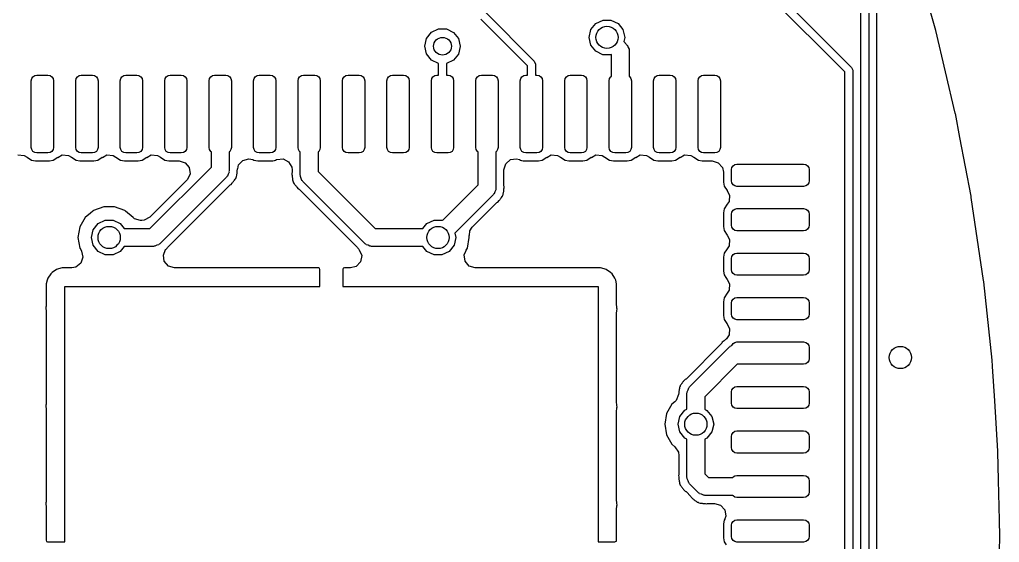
# Model space of a CAD drawing. Extents: x 115.8 to 161.6, y -138.1 to -92.4.
# Drawn here: x 150.54 to 161.56, y -115.33 to -109.45 of the extents above; entities that cross this region are included whole.
import ezdxf

# ---------------------------------------------------------------- set-up
doc = ezdxf.new("R2010")
doc.units = 0
doc.layers.add('BLACK', color=7, linetype='CONTINUOUS')

msp = doc.modelspace()

# ---------------------------------------------------------------- linework, layer by layer
at = {"layer": 'BLACK', "linetype": 'CONTINUOUS'}
for p, q in [((160.588, -108.649), (160.844, -109.568)), ((158.732, -108.818), (159.902, -109.988)), ((160.185, -115.786), (160.185, -108.864)), ((159.825, -110.039), (158.681, -108.895)), ((160.005, -115.731), (160.005, -108.919)), ((160.095, -108.9), (160.095, -115.75)), ((155.782, -109.368), (156.332, -109.918)), ((156.255, -109.969), (155.731, -109.445)), ((156.97, -109.563), (157.025, -109.493)), ((157.025, -109.493), (157.106, -109.455)), ((157.106, -109.455), (157.195, -109.455)), ((157.195, -109.455), (157.275, -109.494)), ((157.275, -109.494), (157.33, -109.563)), ((155.12, -109.663), (155.175, -109.593)), ((155.175, -109.593), (155.256, -109.555)), ((155.256, -109.555), (155.345, -109.555)), ((155.345, -109.555), (155.425, -109.594)), ((155.425, -109.594), (155.48, -109.663)), ((156.95, -109.65), (156.97, -109.563)), ((156.97, -109.736), (156.95, -109.65)), ((157.33, -109.563), (157.35, -109.65)), ((157.35, -109.651), (157.339, -109.698)), ((157.35, -109.65), (157.35, -109.651)), ((160.844, -109.568), (160.846, -109.573)), ((160.846, -109.573), (161.063, -110.501)), ((155.1, -109.75), (155.12, -109.663)), ((155.12, -109.836), (155.1, -109.75)), ((155.48, -109.663), (155.5, -109.75)), ((155.5, -109.751), (155.48, -109.837)), ((155.5, -109.75), (155.5, -109.751)), ((157.025, -109.806), (156.97, -109.736)), ((157.339, -109.698), (157.371, -109.729)), ((157.371, -109.729), (157.374, -109.736)), ((157.374, -109.736), (157.381, -109.741)), ((157.381, -109.741), (157.388, -109.763)), ((157.388, -109.763), (157.399, -109.784)), ((155.175, -109.906), (155.12, -109.836)), ((155.48, -109.837), (155.424, -109.907)), ((157.105, -109.845), (157.025, -109.806)), ((157.194, -109.845), (157.105, -109.845)), ((157.2, -109.842), (157.194, -109.845)), ((157.2, -110.089), (157.2, -109.842)), ((157.399, -109.784), (157.398, -109.792)), ((157.398, -109.792), (157.4, -109.8)), ((157.4, -109.8), (157.4, -110.089)), ((155.255, -109.945), (155.175, -109.906)), ((155.255, -110.075), (155.255, -109.945)), ((155.424, -109.907), (155.345, -109.945)), ((155.345, -109.945), (155.345, -110.075)), ((156.255, -110.075), (156.255, -109.969)), ((156.332, -109.918), (156.332, -109.918)), ((156.332, -109.918), (156.345, -109.95)), ((156.345, -109.95), (156.345, -110.075)), ((159.902, -109.988), (159.915, -110.02)), ((150.68, -110.114), (150.693, -110.093)), ((150.693, -110.093), (150.714, -110.08)), ((150.714, -110.08), (150.737, -110.075)), ((150.737, -110.075), (150.862, -110.075)), ((150.862, -110.075), (150.886, -110.08)), ((150.886, -110.08), (150.907, -110.093)), ((150.907, -110.093), (150.92, -110.114)), ((151.18, -110.114), (151.193, -110.093)), ((151.193, -110.093), (151.214, -110.08)), ((151.214, -110.08), (151.237, -110.075)), ((151.237, -110.075), (151.362, -110.075)), ((151.362, -110.075), (151.386, -110.08)), ((151.386, -110.08), (151.407, -110.093)), ((151.407, -110.093), (151.42, -110.114)), ((151.68, -110.114), (151.693, -110.093)), ((151.693, -110.093), (151.714, -110.08)), ((151.714, -110.08), (151.737, -110.075)), ((151.737, -110.075), (151.862, -110.075)), ((151.862, -110.075), (151.886, -110.08)), ((151.886, -110.08), (151.907, -110.093)), ((151.907, -110.093), (151.92, -110.114)), ((152.18, -110.114), (152.193, -110.093)), ((152.193, -110.093), (152.214, -110.08)), ((152.214, -110.08), (152.237, -110.075)), ((152.237, -110.075), (152.362, -110.075)), ((152.362, -110.075), (152.386, -110.08)), ((152.386, -110.08), (152.407, -110.093)), ((152.407, -110.093), (152.42, -110.114)), ((152.68, -110.114), (152.693, -110.093)), ((152.693, -110.093), (152.714, -110.08)), ((152.714, -110.08), (152.737, -110.075)), ((152.737, -110.075), (152.862, -110.075)), ((152.862, -110.075), (152.886, -110.08)), ((152.886, -110.08), (152.907, -110.093)), ((152.907, -110.093), (152.92, -110.114)), ((153.18, -110.114), (153.193, -110.093)), ((153.193, -110.093), (153.214, -110.08)), ((153.214, -110.08), (153.237, -110.075)), ((153.237, -110.075), (153.362, -110.075)), ((153.362, -110.075), (153.386, -110.08)), ((153.386, -110.08), (153.407, -110.093)), ((153.407, -110.093), (153.42, -110.114)), ((153.68, -110.114), (153.693, -110.093)), ((153.693, -110.093), (153.714, -110.08)), ((153.714, -110.08), (153.737, -110.075)), ((153.737, -110.075), (153.862, -110.075)), ((153.862, -110.075), (153.886, -110.08)), ((153.886, -110.08), (153.907, -110.093)), ((153.907, -110.093), (153.92, -110.114)), ((154.18, -110.114), (154.193, -110.093)), ((154.193, -110.093), (154.214, -110.08)), ((154.214, -110.08), (154.237, -110.075)), ((154.237, -110.075), (154.362, -110.075)), ((154.362, -110.075), (154.386, -110.08)), ((154.386, -110.08), (154.407, -110.093)), ((154.407, -110.093), (154.42, -110.114)), ((154.68, -110.114), (154.693, -110.093)), ((154.693, -110.093), (154.714, -110.08)), ((154.714, -110.08), (154.737, -110.075)), ((154.737, -110.075), (154.862, -110.075)), ((154.862, -110.075), (154.886, -110.08)), ((154.886, -110.08), (154.907, -110.093)), ((154.907, -110.093), (154.92, -110.114)), ((155.18, -110.114), (155.193, -110.093)), ((155.193, -110.093), (155.214, -110.08)), ((155.214, -110.08), (155.237, -110.075)), ((155.237, -110.075), (155.255, -110.075)), ((155.345, -110.075), (155.362, -110.075)), ((155.362, -110.075), (155.386, -110.08)), ((155.386, -110.08), (155.407, -110.093)), ((155.407, -110.093), (155.42, -110.114)), ((155.68, -110.114), (155.693, -110.093)), ((155.693, -110.093), (155.714, -110.08)), ((155.714, -110.08), (155.737, -110.075)), ((155.737, -110.075), (155.862, -110.075)), ((155.862, -110.075), (155.886, -110.08)), ((155.886, -110.08), (155.907, -110.093)), ((155.907, -110.093), (155.92, -110.114)), ((156.18, -110.114), (156.193, -110.093)), ((156.193, -110.093), (156.214, -110.08)), ((156.214, -110.08), (156.237, -110.075)), ((156.237, -110.075), (156.255, -110.075)), ((156.345, -110.075), (156.362, -110.075)), ((156.362, -110.075), (156.386, -110.08)), ((156.386, -110.08), (156.407, -110.093)), ((156.407, -110.093), (156.42, -110.114)), ((156.68, -110.114), (156.693, -110.093)), ((156.693, -110.093), (156.714, -110.08)), ((156.714, -110.08), (156.737, -110.075)), ((156.737, -110.075), (156.862, -110.075)), ((156.862, -110.075), (156.886, -110.08)), ((156.886, -110.08), (156.907, -110.093)), ((156.907, -110.093), (156.92, -110.114)), ((157.18, -110.114), (157.193, -110.093)), ((157.193, -110.093), (157.2, -110.089)), ((157.4, -110.089), (157.407, -110.093)), ((157.407, -110.093), (157.42, -110.114)), ((157.68, -110.114), (157.693, -110.093)), ((157.693, -110.093), (157.714, -110.08)), ((157.714, -110.08), (157.737, -110.075)), ((157.737, -110.075), (157.862, -110.075)), ((157.862, -110.075), (157.886, -110.08)), ((157.886, -110.08), (157.907, -110.093)), ((157.907, -110.093), (157.92, -110.114)), ((158.18, -110.114), (158.193, -110.093)), ((158.193, -110.093), (158.214, -110.08)), ((158.214, -110.08), (158.237, -110.075)), ((158.237, -110.075), (158.362, -110.075)), ((158.362, -110.075), (158.386, -110.08)), ((158.386, -110.08), (158.407, -110.093)), ((158.407, -110.093), (158.42, -110.114)), ((159.825, -115.415), (159.825, -110.039)), ((159.915, -110.02), (159.915, -115.45)), ((150.675, -110.137), (150.68, -110.114)), ((150.675, -110.887), (150.675, -110.137)), ((150.92, -110.114), (150.925, -110.137)), ((150.925, -110.137), (150.925, -110.887)), ((151.175, -110.137), (151.18, -110.114)), ((151.175, -110.887), (151.175, -110.137)), ((151.42, -110.114), (151.425, -110.137)), ((151.425, -110.137), (151.425, -110.887)), ((151.675, -110.137), (151.68, -110.114)), ((151.675, -110.887), (151.675, -110.137)), ((151.92, -110.114), (151.925, -110.137)), ((151.925, -110.137), (151.925, -110.887)), ((152.175, -110.137), (152.18, -110.114)), ((152.175, -110.887), (152.175, -110.137)), ((152.42, -110.114), (152.425, -110.137)), ((152.425, -110.137), (152.425, -110.887)), ((152.675, -110.137), (152.68, -110.114)), ((152.675, -110.887), (152.675, -110.137)), ((152.92, -110.114), (152.925, -110.137)), ((152.925, -110.137), (152.925, -110.887)), ((153.175, -110.137), (153.18, -110.114)), ((153.175, -110.887), (153.175, -110.137)), ((153.42, -110.114), (153.425, -110.137)), ((153.425, -110.137), (153.425, -110.887)), ((153.675, -110.137), (153.68, -110.114)), ((153.675, -110.887), (153.675, -110.137)), ((153.92, -110.114), (153.925, -110.137)), ((153.925, -110.137), (153.925, -110.887)), ((154.175, -110.137), (154.18, -110.114)), ((154.175, -110.887), (154.175, -110.137)), ((154.42, -110.114), (154.425, -110.137)), ((154.425, -110.137), (154.425, -110.887)), ((154.675, -110.137), (154.68, -110.114)), ((154.675, -110.887), (154.675, -110.137)), ((154.92, -110.114), (154.925, -110.137)), ((154.925, -110.137), (154.925, -110.887)), ((155.175, -110.137), (155.18, -110.114)), ((155.175, -110.887), (155.175, -110.137)), ((155.42, -110.114), (155.425, -110.137)), ((155.425, -110.137), (155.425, -110.887)), ((155.675, -110.137), (155.68, -110.114)), ((155.675, -110.887), (155.675, -110.137)), ((155.92, -110.114), (155.925, -110.137)), ((155.925, -110.137), (155.925, -110.887)), ((156.175, -110.137), (156.18, -110.114)), ((156.175, -110.887), (156.175, -110.137)), ((156.42, -110.114), (156.425, -110.137)), ((156.425, -110.137), (156.425, -110.887)), ((156.675, -110.137), (156.68, -110.114)), ((156.675, -110.887), (156.675, -110.137)), ((156.92, -110.114), (156.925, -110.137)), ((156.925, -110.137), (156.925, -110.887)), ((157.175, -110.137), (157.18, -110.114)), ((157.175, -110.887), (157.175, -110.137)), ((157.42, -110.114), (157.425, -110.137)), ((157.425, -110.137), (157.425, -110.887)), ((157.675, -110.137), (157.68, -110.114)), ((157.675, -110.887), (157.675, -110.137)), ((157.92, -110.114), (157.925, -110.137)), ((157.925, -110.137), (157.925, -110.887)), ((158.175, -110.137), (158.18, -110.114)), ((158.175, -110.887), (158.175, -110.137)), ((158.42, -110.114), (158.425, -110.137)), ((158.425, -110.137), (158.425, -110.887)), ((161.063, -110.501), (161.065, -110.506)), ((161.065, -110.506), (161.116, -110.777)), ((161.116, -110.777), (161.242, -111.435)), ((150.523, -110.972), (150.594, -110.977)), ((150.594, -110.977), (150.627, -110.998)), ((150.68, -110.911), (150.675, -110.887)), ((150.693, -110.932), (150.68, -110.911)), ((150.714, -110.945), (150.693, -110.932)), ((150.737, -110.95), (150.714, -110.945)), ((150.862, -110.95), (150.737, -110.95)), ((150.886, -110.945), (150.862, -110.95)), ((150.907, -110.932), (150.886, -110.945)), ((150.92, -110.911), (150.907, -110.932)), ((150.925, -110.887), (150.92, -110.911)), ((150.974, -110.999), (151.023, -110.972)), ((151.023, -110.972), (151.094, -110.977)), ((151.094, -110.977), (151.127, -110.998)), ((151.18, -110.911), (151.175, -110.887)), ((151.193, -110.932), (151.18, -110.911)), ((151.214, -110.945), (151.193, -110.932)), ((151.237, -110.95), (151.214, -110.945)), ((151.362, -110.95), (151.237, -110.95)), ((151.386, -110.945), (151.362, -110.95)), ((151.407, -110.932), (151.386, -110.945)), ((151.42, -110.911), (151.407, -110.932)), ((151.425, -110.887), (151.42, -110.911)), ((151.474, -110.999), (151.523, -110.972)), ((151.523, -110.972), (151.594, -110.977)), ((151.594, -110.977), (151.627, -110.998)), ((151.68, -110.911), (151.675, -110.887)), ((151.693, -110.932), (151.68, -110.911)), ((151.714, -110.945), (151.693, -110.932)), ((151.737, -110.95), (151.714, -110.945)), ((151.862, -110.95), (151.737, -110.95)), ((151.886, -110.945), (151.862, -110.95)), ((151.907, -110.932), (151.886, -110.945)), ((151.92, -110.911), (151.907, -110.932)), ((151.925, -110.887), (151.92, -110.911)), ((151.974, -110.999), (152.023, -110.972)), ((152.023, -110.972), (152.094, -110.977)), ((152.094, -110.977), (152.127, -110.998)), ((152.18, -110.911), (152.175, -110.887)), ((152.193, -110.932), (152.18, -110.911)), ((152.214, -110.945), (152.193, -110.932)), ((152.237, -110.95), (152.214, -110.945)), ((152.362, -110.95), (152.237, -110.95)), ((152.386, -110.945), (152.362, -110.95)), ((152.407, -110.932), (152.386, -110.945)), ((152.42, -110.911), (152.407, -110.932)), ((152.425, -110.887), (152.42, -110.911)), ((152.68, -110.911), (152.675, -110.887)), ((152.693, -110.932), (152.68, -110.911)), ((152.7, -110.936), (152.693, -110.932)), ((152.7, -111.109), (152.7, -110.936)), ((152.907, -110.932), (152.9, -110.936)), ((152.9, -110.936), (152.9, -111.15)), ((152.92, -110.911), (152.907, -110.932)), ((152.925, -110.887), (152.92, -110.911)), ((153.18, -110.911), (153.175, -110.887)), ((153.193, -110.932), (153.18, -110.911)), ((153.214, -110.945), (153.193, -110.932)), ((153.237, -110.95), (153.214, -110.945)), ((153.362, -110.95), (153.237, -110.95)), ((153.386, -110.945), (153.362, -110.95)), ((153.407, -110.932), (153.386, -110.945)), ((153.42, -110.911), (153.407, -110.932)), ((153.425, -110.887), (153.42, -110.911)), ((153.68, -110.911), (153.675, -110.887)), ((153.693, -110.932), (153.68, -110.911)), ((153.7, -110.936), (153.693, -110.932)), ((153.7, -111.2), (153.7, -110.936)), ((153.907, -110.932), (153.9, -110.936)), ((153.9, -110.936), (153.9, -111.159)), ((153.92, -110.911), (153.907, -110.932)), ((153.925, -110.887), (153.92, -110.911)), ((154.18, -110.911), (154.175, -110.887)), ((154.193, -110.932), (154.18, -110.911)), ((154.214, -110.945), (154.193, -110.932)), ((154.237, -110.95), (154.214, -110.945)), ((154.362, -110.95), (154.237, -110.95)), ((154.386, -110.945), (154.362, -110.95)), ((154.407, -110.932), (154.386, -110.945)), ((154.42, -110.911), (154.407, -110.932)), ((154.425, -110.887), (154.42, -110.911)), ((154.68, -110.911), (154.675, -110.887)), ((154.693, -110.932), (154.68, -110.911)), ((154.714, -110.945), (154.693, -110.932)), ((154.737, -110.95), (154.714, -110.945)), ((154.862, -110.95), (154.737, -110.95)), ((154.886, -110.945), (154.862, -110.95)), ((154.907, -110.932), (154.886, -110.945)), ((154.92, -110.911), (154.907, -110.932)), ((154.925, -110.887), (154.92, -110.911)), ((155.18, -110.911), (155.175, -110.887)), ((155.193, -110.932), (155.18, -110.911)), ((155.214, -110.945), (155.193, -110.932)), ((155.237, -110.95), (155.214, -110.945)), ((155.362, -110.95), (155.237, -110.95)), ((155.386, -110.945), (155.362, -110.95)), ((155.407, -110.932), (155.386, -110.945)), ((155.42, -110.911), (155.407, -110.932)), ((155.425, -110.887), (155.42, -110.911)), ((155.68, -110.911), (155.675, -110.887)), ((155.693, -110.932), (155.68, -110.911)), ((155.7, -110.936), (155.693, -110.932)), ((155.7, -111.309), (155.7, -110.936)), ((155.907, -110.932), (155.9, -110.936)), ((155.9, -110.936), (155.9, -111.35)), ((155.92, -110.911), (155.907, -110.932)), ((155.925, -110.887), (155.92, -110.911)), ((156.18, -110.911), (156.175, -110.887)), ((156.193, -110.932), (156.18, -110.911)), ((156.214, -110.945), (156.193, -110.932)), ((156.237, -110.95), (156.214, -110.945)), ((156.362, -110.95), (156.237, -110.95)), ((156.386, -110.945), (156.362, -110.95)), ((156.407, -110.932), (156.386, -110.945)), ((156.42, -110.911), (156.407, -110.932)), ((156.425, -110.887), (156.42, -110.911)), ((156.474, -110.999), (156.523, -110.972)), ((156.523, -110.972), (156.594, -110.977)), ((156.594, -110.977), (156.627, -110.998)), ((156.68, -110.911), (156.675, -110.887)), ((156.693, -110.932), (156.68, -110.911)), ((156.714, -110.945), (156.693, -110.932)), ((156.737, -110.95), (156.714, -110.945)), ((156.862, -110.95), (156.737, -110.95)), ((156.886, -110.945), (156.862, -110.95)), ((156.907, -110.932), (156.886, -110.945)), ((156.92, -110.911), (156.907, -110.932)), ((156.925, -110.887), (156.92, -110.911)), ((156.974, -110.999), (157.023, -110.972)), ((157.023, -110.972), (157.094, -110.977)), ((157.094, -110.977), (157.127, -110.998)), ((157.18, -110.911), (157.175, -110.887)), ((157.193, -110.932), (157.18, -110.911)), ((157.214, -110.945), (157.193, -110.932)), ((157.237, -110.95), (157.214, -110.945)), ((157.362, -110.95), (157.237, -110.95)), ((157.386, -110.945), (157.362, -110.95)), ((157.407, -110.932), (157.386, -110.945)), ((157.42, -110.911), (157.407, -110.932)), ((157.425, -110.887), (157.42, -110.911)), ((157.474, -110.999), (157.523, -110.972)), ((157.523, -110.972), (157.594, -110.977)), ((157.594, -110.977), (157.627, -110.998)), ((157.68, -110.911), (157.675, -110.887)), ((157.693, -110.932), (157.68, -110.911)), ((157.714, -110.945), (157.693, -110.932)), ((157.737, -110.95), (157.714, -110.945)), ((157.862, -110.95), (157.737, -110.95)), ((157.886, -110.945), (157.862, -110.95)), ((157.907, -110.932), (157.886, -110.945)), ((157.92, -110.911), (157.907, -110.932)), ((157.925, -110.887), (157.92, -110.911)), ((157.974, -110.999), (158.023, -110.972)), ((158.023, -110.972), (158.094, -110.977)), ((158.094, -110.977), (158.127, -110.998)), ((158.18, -110.911), (158.175, -110.887)), ((158.193, -110.932), (158.18, -110.911)), ((158.214, -110.945), (158.193, -110.932)), ((158.237, -110.95), (158.214, -110.945)), ((158.362, -110.95), (158.237, -110.95)), ((158.386, -110.945), (158.362, -110.95)), ((158.407, -110.932), (158.386, -110.945)), ((158.42, -110.911), (158.407, -110.932)), ((158.425, -110.887), (158.42, -110.911)), ((150.627, -110.998), (150.627, -110.998)), ((150.627, -110.998), (150.678, -111.032)), ((150.678, -111.032), (150.722, -111.04)), ((150.722, -111.04), (150.878, -111.04)), ((150.878, -111.04), (150.922, -111.032)), ((150.922, -111.032), (150.973, -110.998)), ((150.973, -110.998), (150.974, -110.999)), ((151.127, -110.998), (151.127, -110.998)), ((151.127, -110.998), (151.178, -111.032)), ((151.178, -111.032), (151.222, -111.04)), ((151.222, -111.04), (151.378, -111.04)), ((151.378, -111.04), (151.422, -111.032)), ((151.422, -111.032), (151.473, -110.998)), ((151.473, -110.998), (151.474, -110.999)), ((151.627, -110.998), (151.627, -110.998)), ((151.627, -110.998), (151.678, -111.032)), ((151.678, -111.032), (151.722, -111.04)), ((151.722, -111.04), (151.878, -111.04)), ((151.878, -111.04), (151.922, -111.032)), ((151.922, -111.032), (151.973, -110.998)), ((151.973, -110.998), (151.974, -110.999)), ((152.127, -110.998), (152.127, -110.998)), ((152.127, -110.998), (152.178, -111.032)), ((152.178, -111.032), (152.222, -111.04)), ((152.222, -111.04), (152.336, -111.04)), ((152.336, -111.04), (152.404, -111.061)), ((152.404, -111.061), (152.451, -111.114)), ((152.999, -111.129), (153.006, -111.085)), ((153.006, -111.085), (153.054, -111.033)), ((153.054, -111.033), (153.123, -111.015)), ((153.123, -111.015), (153.167, -111.025)), ((153.167, -111.025), (153.167, -111.025)), ((153.167, -111.025), (153.178, -111.032)), ((153.178, -111.032), (153.222, -111.04)), ((153.222, -111.04), (153.378, -111.04)), ((153.378, -111.04), (153.393, -111.038)), ((153.393, -111.038), (153.41, -111.034)), ((153.41, -111.034), (153.422, -111.032)), ((153.41, -111.034), (153.41, -111.034)), ((153.422, -111.032), (153.433, -111.025)), ((153.433, -111.025), (153.435, -111.024)), ((153.435, -111.024), (153.506, -111.016)), ((153.506, -111.016), (153.569, -111.048)), ((153.569, -111.048), (153.606, -111.109)), ((155.99, -111.14), (156.011, -111.072)), ((156.011, -111.072), (156.064, -111.025)), ((156.064, -111.025), (156.134, -111.015)), ((156.134, -111.015), (156.165, -111.024)), ((156.165, -111.024), (156.167, -111.025)), ((156.167, -111.025), (156.178, -111.032)), ((156.178, -111.032), (156.19, -111.034)), ((156.19, -111.034), (156.19, -111.034)), ((156.19, -111.034), (156.207, -111.038)), ((156.207, -111.038), (156.222, -111.04)), ((156.222, -111.04), (156.378, -111.04)), ((156.378, -111.04), (156.422, -111.032)), ((156.422, -111.032), (156.473, -110.998)), ((156.473, -110.998), (156.474, -110.999)), ((156.627, -110.998), (156.627, -110.998)), ((156.627, -110.998), (156.678, -111.032)), ((156.678, -111.032), (156.722, -111.04)), ((156.722, -111.04), (156.878, -111.04)), ((156.878, -111.04), (156.922, -111.032)), ((156.922, -111.032), (156.973, -110.998)), ((156.973, -110.998), (156.974, -110.999)), ((157.127, -110.998), (157.127, -110.998)), ((157.127, -110.998), (157.178, -111.032)), ((157.178, -111.032), (157.222, -111.04)), ((157.222, -111.04), (157.378, -111.04)), ((157.378, -111.04), (157.422, -111.032)), ((157.422, -111.032), (157.473, -110.998)), ((157.473, -110.998), (157.474, -110.999)), ((157.627, -110.998), (157.627, -110.998)), ((157.627, -110.998), (157.678, -111.032)), ((157.678, -111.032), (157.722, -111.04)), ((157.722, -111.04), (157.878, -111.04)), ((157.878, -111.04), (157.922, -111.032)), ((157.922, -111.032), (157.973, -110.998)), ((157.973, -110.998), (157.974, -110.999)), ((158.127, -110.998), (158.127, -110.998)), ((158.127, -110.998), (158.178, -111.032)), ((158.178, -111.032), (158.222, -111.04)), ((158.222, -111.04), (158.333, -111.04)), ((158.333, -111.04), (158.402, -111.061)), ((158.402, -111.061), (158.448, -111.114)), ((158.568, -111.093), (158.589, -111.08)), ((158.589, -111.08), (158.612, -111.075)), ((158.612, -111.075), (159.362, -111.075)), ((159.362, -111.075), (159.386, -111.08)), ((159.386, -111.08), (159.407, -111.093)), ((152.009, -111.8), (152.7, -111.109)), ((152.461, -111.184), (152.431, -111.249)), ((152.451, -111.114), (152.461, -111.184)), ((152.888, -111.187), (152.881, -111.209)), ((152.899, -111.166), (152.888, -111.187)), ((152.9, -111.15), (152.898, -111.158)), ((152.898, -111.158), (152.899, -111.166)), ((152.984, -111.215), (152.986, -111.2)), ((152.986, -111.2), (152.987, -111.189)), ((152.986, -111.2), (152.986, -111.2)), ((152.987, -111.189), (152.989, -111.182)), ((152.989, -111.179), (152.99, -111.172)), ((152.989, -111.182), (152.989, -111.179)), ((152.99, -111.165), (152.991, -111.161)), ((152.99, -111.172), (152.99, -111.165)), ((152.991, -111.154), (152.994, -111.128)), ((152.991, -111.161), (152.991, -111.154)), ((152.994, -111.128), (152.999, -111.129)), ((153.606, -111.109), (153.609, -111.14)), ((153.609, -111.168), (153.606, -111.178)), ((153.606, -111.178), (153.607, -111.192)), ((153.607, -111.192), (153.607, -111.192)), ((153.607, -111.192), (153.609, -111.204)), ((153.609, -111.14), (153.609, -111.167)), ((153.609, -111.167), (153.609, -111.168)), ((153.702, -111.208), (153.7, -111.2)), ((153.9, -111.159), (154.541, -111.8)), ((155.99, -111.317), (155.99, -111.14)), ((158.448, -111.114), (158.459, -111.166)), ((158.459, -111.166), (158.459, -111.278)), ((158.55, -111.137), (158.555, -111.114)), ((158.55, -111.262), (158.55, -111.137)), ((158.555, -111.114), (158.568, -111.093)), ((159.407, -111.093), (159.42, -111.114)), ((159.42, -111.114), (159.425, -111.137)), ((159.425, -111.137), (159.425, -111.262)), ((152.425, -111.256), (152.008, -111.673)), ((152.871, -111.221), (152.121, -111.971)), ((152.208, -112.011), (152.911, -111.308)), ((152.431, -111.249), (152.425, -111.256)), ((152.874, -111.214), (152.871, -111.221)), ((152.881, -111.209), (152.874, -111.214)), ((152.911, -111.308), (152.912, -111.308)), ((152.912, -111.308), (152.922, -111.303)), ((152.922, -111.303), (152.933, -111.289)), ((152.933, -111.289), (152.938, -111.283)), ((152.938, -111.283), (152.943, -111.277)), ((152.943, -111.277), (152.945, -111.275)), ((152.945, -111.275), (152.95, -111.27)), ((152.95, -111.27), (152.954, -111.264)), ((152.954, -111.264), (152.956, -111.261)), ((152.956, -111.261), (152.96, -111.255)), ((152.96, -111.255), (152.967, -111.246)), ((152.967, -111.246), (152.976, -111.235)), ((152.967, -111.246), (152.967, -111.246)), ((152.976, -111.235), (152.978, -111.224)), ((152.978, -111.224), (152.984, -111.215)), ((153.609, -111.204), (153.609, -111.211)), ((153.609, -111.211), (153.609, -111.214)), ((153.609, -111.214), (153.609, -111.221)), ((153.609, -111.221), (153.611, -111.228)), ((153.611, -111.228), (153.611, -111.232)), ((153.611, -111.232), (153.613, -111.239)), ((153.613, -111.239), (153.614, -111.25)), ((153.614, -111.25), (153.614, -111.25)), ((153.614, -111.25), (153.615, -111.264)), ((153.615, -111.264), (153.621, -111.274)), ((153.621, -111.274), (153.624, -111.285)), ((153.624, -111.285), (153.633, -111.296)), ((153.633, -111.296), (153.633, -111.296)), ((153.633, -111.296), (153.64, -111.305)), ((153.64, -111.305), (153.644, -111.311)), ((153.644, -111.311), (153.646, -111.313)), ((153.701, -111.216), (153.702, -111.208)), ((153.712, -111.237), (153.701, -111.216)), ((153.719, -111.259), (153.712, -111.237)), ((153.726, -111.264), (153.719, -111.259)), ((153.729, -111.271), (153.726, -111.264)), ((154.429, -111.971), (153.729, -111.271)), ((155.301, -111.708), (155.7, -111.309)), ((158.459, -111.278), (158.468, -111.322)), ((158.555, -111.286), (158.55, -111.262)), ((158.568, -111.307), (158.555, -111.286)), ((158.589, -111.32), (158.568, -111.307)), ((159.407, -111.307), (159.386, -111.32)), ((159.42, -111.286), (159.407, -111.307)), ((159.425, -111.262), (159.42, -111.286)), ((153.646, -111.313), (153.65, -111.319)), ((153.65, -111.319), (153.655, -111.324)), ((153.655, -111.324), (153.657, -111.327)), ((153.657, -111.327), (153.662, -111.333)), ((153.662, -111.333), (153.678, -111.353)), ((153.678, -111.353), (153.688, -111.357)), ((153.688, -111.357), (153.689, -111.358)), ((153.689, -111.358), (154.342, -112.011)), ((155.871, -111.421), (155.439, -111.852)), ((155.874, -111.414), (155.871, -111.421)), ((155.881, -111.409), (155.874, -111.414)), ((155.888, -111.387), (155.881, -111.409)), ((155.899, -111.366), (155.888, -111.387)), ((155.9, -111.35), (155.898, -111.358)), ((155.898, -111.358), (155.899, -111.366)), ((155.978, -111.424), (155.984, -111.415)), ((155.984, -111.415), (155.987, -111.389)), ((155.987, -111.389), (155.989, -111.382)), ((155.989, -111.379), (155.99, -111.372)), ((155.989, -111.382), (155.989, -111.379)), ((155.991, -111.318), (155.99, -111.317)), ((155.99, -111.365), (155.991, -111.361)), ((155.99, -111.372), (155.99, -111.365)), ((155.994, -111.328), (155.991, -111.318)), ((155.991, -111.354), (155.993, -111.342)), ((155.991, -111.361), (155.991, -111.354)), ((155.993, -111.342), (155.994, -111.328)), ((155.993, -111.342), (155.993, -111.342)), ((158.468, -111.322), (158.501, -111.372)), ((158.501, -111.372), (158.502, -111.373)), ((158.502, -111.373), (158.501, -111.374)), ((158.501, -111.374), (158.528, -111.423)), ((158.612, -111.325), (158.589, -111.32)), ((159.362, -111.325), (158.612, -111.325)), ((159.386, -111.32), (159.362, -111.325)), ((155.635, -111.784), (155.911, -111.508)), ((155.911, -111.508), (155.912, -111.508)), ((155.912, -111.508), (155.922, -111.503)), ((155.922, -111.503), (155.938, -111.483)), ((155.938, -111.483), (155.943, -111.477)), ((155.943, -111.477), (155.945, -111.475)), ((155.945, -111.475), (155.95, -111.47)), ((155.95, -111.47), (155.954, -111.464)), ((155.954, -111.464), (155.956, -111.461)), ((155.956, -111.461), (155.96, -111.455)), ((155.96, -111.455), (155.976, -111.435)), ((155.976, -111.435), (155.978, -111.424)), ((158.502, -111.527), (158.468, -111.578)), ((158.523, -111.494), (158.502, -111.527)), ((158.502, -111.527), (158.502, -111.527)), ((158.528, -111.423), (158.523, -111.494)), ((161.242, -111.435), (161.243, -111.443)), ((161.243, -111.443), (161.244, -111.449)), ((161.244, -111.449), (161.382, -112.384)), ((151.341, -111.625), (151.281, -111.674)), ((151.366, -111.603), (151.341, -111.625)), ((151.375, -111.596), (151.366, -111.603)), ((151.489, -111.554), (151.375, -111.596)), ((151.611, -111.554), (151.489, -111.554)), ((151.725, -111.596), (151.611, -111.554)), ((151.734, -111.603), (151.725, -111.596)), ((151.819, -111.674), (151.734, -111.603)), ((158.468, -111.578), (158.459, -111.622)), ((158.459, -111.622), (158.459, -111.778)), ((158.55, -111.637), (158.555, -111.614)), ((158.55, -111.762), (158.55, -111.637)), ((158.555, -111.614), (158.568, -111.593)), ((158.568, -111.593), (158.589, -111.58)), ((158.589, -111.58), (158.612, -111.575)), ((158.612, -111.575), (159.362, -111.575)), ((159.362, -111.575), (159.386, -111.58)), ((159.386, -111.58), (159.407, -111.593)), ((159.407, -111.593), (159.42, -111.614)), ((159.42, -111.614), (159.425, -111.637)), ((159.425, -111.637), (159.425, -111.762)), ((151.281, -111.674), (151.22, -111.78)), ((151.37, -111.813), (151.425, -111.743)), ((151.425, -111.743), (151.506, -111.705)), ((151.506, -111.705), (151.595, -111.705)), ((151.595, -111.705), (151.675, -111.744)), ((151.675, -111.744), (151.72, -111.8)), ((151.836, -111.689), (151.819, -111.674)), ((151.819, -111.674), (151.819, -111.674)), ((151.904, -111.709), (151.836, -111.689)), ((151.919, -111.709), (151.904, -111.709)), ((151.946, -111.707), (151.919, -111.709)), ((152.008, -111.673), (151.946, -111.707)), ((155.08, -111.8), (155.125, -111.743)), ((155.125, -111.743), (155.206, -111.705)), ((155.206, -111.705), (155.295, -111.705)), ((155.295, -111.705), (155.301, -111.708)), ((151.22, -111.78), (151.199, -111.9)), ((151.35, -111.9), (151.37, -111.813)), ((151.72, -111.8), (152.009, -111.8)), ((154.541, -111.8), (155.08, -111.8)), ((155.439, -111.852), (155.45, -111.9)), ((155.602, -111.878), (155.608, -111.825)), ((155.608, -111.825), (155.635, -111.784)), ((158.459, -111.778), (158.468, -111.822)), ((158.468, -111.822), (158.502, -111.873)), ((158.555, -111.786), (158.55, -111.762)), ((158.568, -111.807), (158.555, -111.786)), ((158.589, -111.82), (158.568, -111.807)), ((158.612, -111.825), (158.589, -111.82)), ((159.362, -111.825), (158.612, -111.825)), ((159.386, -111.82), (159.362, -111.825)), ((159.407, -111.807), (159.386, -111.82)), ((159.42, -111.786), (159.407, -111.807)), ((159.425, -111.762), (159.42, -111.786)), ((151.199, -111.9), (151.22, -112.02)), ((151.37, -111.986), (151.35, -111.9)), ((152.121, -111.971), (152.114, -111.974)), ((154.436, -111.974), (154.429, -111.971)), ((155.45, -111.901), (155.43, -111.987)), ((155.45, -111.9), (155.45, -111.901)), ((155.58, -112.02), (155.601, -111.9)), ((155.599, -111.889), (155.599, -111.878)), ((155.599, -111.878), (155.602, -111.878)), ((155.601, -111.9), (155.599, -111.889)), ((158.502, -111.873), (158.501, -111.874)), ((158.501, -111.874), (158.528, -111.923)), ((158.528, -111.923), (158.523, -111.994)), ((151.22, -112.02), (151.23, -112.037)), ((151.23, -112.037), (151.239, -112.053)), ((151.239, -112.053), (151.256, -112.122)), ((151.425, -112.056), (151.37, -111.986)), ((151.505, -112.095), (151.425, -112.056)), ((151.674, -112.057), (151.594, -112.095)), ((151.72, -112), (151.674, -112.057)), ((152.05, -112), (151.72, -112)), ((152.058, -111.998), (152.05, -112)), ((152.066, -111.999), (152.058, -111.998)), ((152.087, -111.988), (152.066, -111.999)), ((152.109, -111.981), (152.087, -111.988)), ((152.114, -111.974), (152.109, -111.981)), ((152.16, -112.098), (152.186, -112.037)), ((152.186, -112.037), (152.192, -112.031)), ((152.192, -112.031), (152.203, -112.022)), ((152.203, -112.022), (152.207, -112.012)), ((152.207, -112.012), (152.208, -112.011)), ((154.342, -112.011), (154.342, -112.012)), ((154.342, -112.012), (154.347, -112.022)), ((154.347, -112.022), (154.358, -112.031)), ((154.358, -112.031), (154.364, -112.038)), ((154.364, -112.038), (154.391, -112.103)), ((154.441, -111.981), (154.436, -111.974)), ((154.463, -111.988), (154.441, -111.981)), ((154.484, -111.999), (154.463, -111.988)), ((154.492, -111.998), (154.484, -111.999)), ((154.5, -112), (154.492, -111.998)), ((155.08, -112), (154.5, -112)), ((155.125, -112.056), (155.08, -112)), ((155.205, -112.095), (155.125, -112.056)), ((155.374, -112.057), (155.294, -112.095)), ((155.43, -111.987), (155.374, -112.057)), ((155.545, -112.097), (155.561, -112.053)), ((155.561, -112.053), (155.567, -112.042)), ((155.567, -112.042), (155.58, -112.02)), ((158.468, -112.078), (158.459, -112.122)), ((158.502, -112.027), (158.468, -112.078)), ((158.523, -111.994), (158.502, -112.027)), ((158.502, -112.027), (158.502, -112.027)), ((158.568, -112.093), (158.589, -112.08)), ((158.589, -112.08), (158.612, -112.075)), ((158.612, -112.075), (159.362, -112.075)), ((159.362, -112.075), (159.386, -112.08)), ((159.386, -112.08), (159.407, -112.093)), ((151.233, -112.189), (151.177, -112.233)), ((151.256, -112.122), (151.233, -112.189)), ((151.594, -112.095), (151.505, -112.095)), ((152.17, -112.168), (152.16, -112.098)), ((152.217, -112.222), (152.17, -112.168)), ((154.377, -112.173), (154.329, -112.225)), ((154.391, -112.103), (154.377, -112.173)), ((155.294, -112.095), (155.205, -112.095)), ((155.555, -112.167), (155.545, -112.097)), ((155.601, -112.221), (155.555, -112.167)), ((158.459, -112.122), (158.459, -112.278)), ((158.55, -112.137), (158.555, -112.114)), ((158.55, -112.262), (158.55, -112.137)), ((158.555, -112.114), (158.568, -112.093)), ((159.407, -112.093), (159.42, -112.114)), ((159.42, -112.114), (159.425, -112.137)), ((159.425, -112.137), (159.425, -112.262)), ((150.91, -112.293), (150.893, -112.31)), ((150.959, -112.261), (150.91, -112.293)), ((150.981, -112.252), (150.959, -112.261)), ((151.023, -112.243), (150.981, -112.252)), ((151.036, -112.242), (151.023, -112.243)), ((151.13, -112.242), (151.036, -112.242)), ((151.177, -112.233), (151.13, -112.242)), ((152.285, -112.242), (152.217, -112.222)), ((152.335, -112.242), (152.285, -112.242)), ((152.341, -112.242), (152.335, -112.242)), ((152.407, -112.242), (152.341, -112.242)), ((152.408, -112.242), (152.407, -112.242)), ((153.435, -112.242), (152.408, -112.242)), ((153.441, -112.242), (153.435, -112.242)), ((153.507, -112.242), (153.441, -112.242)), ((153.508, -112.242), (153.507, -112.242)), ((153.907, -112.242), (153.508, -112.242)), ((153.915, -112.244), (153.907, -112.242)), ((153.917, -112.245), (153.915, -112.244)), ((153.921, -112.26), (153.917, -112.245)), ((153.921, -112.45), (153.921, -112.26)), ((154.181, -112.248), (154.179, -112.256)), ((154.179, -112.256), (154.179, -112.45)), ((154.182, -112.246), (154.181, -112.248)), ((154.197, -112.242), (154.182, -112.246)), ((154.265, -112.242), (154.197, -112.242)), ((154.329, -112.225), (154.265, -112.242)), ((155.669, -112.242), (155.601, -112.221)), ((155.707, -112.242), (155.669, -112.242)), ((155.708, -112.242), (155.707, -112.242)), ((156.735, -112.242), (155.708, -112.242)), ((156.741, -112.242), (156.735, -112.242)), ((156.807, -112.242), (156.741, -112.242)), ((156.808, -112.242), (156.807, -112.242)), ((157.064, -112.242), (156.808, -112.242)), ((157.077, -112.243), (157.064, -112.242)), ((157.119, -112.252), (157.077, -112.243)), ((157.141, -112.261), (157.119, -112.252)), ((157.19, -112.293), (157.141, -112.261)), ((157.207, -112.31), (157.19, -112.293)), ((158.459, -112.278), (158.468, -112.322)), ((158.555, -112.286), (158.55, -112.262)), ((158.568, -112.307), (158.555, -112.286)), ((159.42, -112.286), (159.407, -112.307)), ((159.425, -112.262), (159.42, -112.286)), ((150.852, -112.381), (150.843, -112.423)), ((150.861, -112.359), (150.852, -112.381)), ((150.893, -112.31), (150.861, -112.359)), ((157.239, -112.359), (157.207, -112.31)), ((157.248, -112.381), (157.239, -112.359)), ((157.257, -112.423), (157.248, -112.381)), ((158.468, -112.322), (158.487, -112.35)), ((158.487, -112.35), (158.502, -112.373)), ((158.502, -112.373), (158.501, -112.374)), ((158.501, -112.374), (158.528, -112.423)), ((158.589, -112.32), (158.568, -112.307)), ((158.612, -112.325), (158.589, -112.32)), ((159.362, -112.325), (158.612, -112.325)), ((159.386, -112.32), (159.362, -112.325)), ((159.407, -112.307), (159.386, -112.32)), ((161.382, -112.384), (161.384, -112.392)), ((161.384, -112.392), (161.384, -112.397)), ((161.384, -112.397), (161.477, -113.278)), ((150.843, -112.423), (150.842, -112.436)), ((150.842, -112.436), (150.842, -112.655)), ((151.05, -115.321), (151.05, -112.45)), ((151.05, -112.45), (153.921, -112.45)), ((154.179, -112.45), (157.05, -112.45)), ((157.05, -112.45), (157.05, -115.321)), ((157.258, -112.436), (157.257, -112.423)), ((157.258, -112.658), (157.258, -112.436)), ((158.523, -112.494), (158.502, -112.527)), ((158.528, -112.423), (158.523, -112.494)), ((158.468, -112.578), (158.459, -112.622)), ((158.459, -112.622), (158.459, -112.778)), ((158.502, -112.527), (158.468, -112.578)), ((158.502, -112.527), (158.502, -112.527)), ((158.55, -112.637), (158.555, -112.614)), ((158.555, -112.614), (158.568, -112.593)), ((158.568, -112.593), (158.589, -112.58)), ((158.589, -112.58), (158.612, -112.575)), ((158.612, -112.575), (159.362, -112.575)), ((159.362, -112.575), (159.386, -112.58)), ((159.386, -112.58), (159.407, -112.593)), ((159.407, -112.593), (159.42, -112.614)), ((159.42, -112.614), (159.425, -112.637)), ((150.839, -112.685), (150.838, -112.703)), ((150.838, -112.703), (150.841, -112.722)), ((150.84, -112.674), (150.839, -112.685)), ((150.842, -112.655), (150.84, -112.674)), ((150.841, -112.722), (150.842, -112.738)), ((150.842, -112.738), (150.842, -113.755)), ((157.259, -112.676), (157.258, -112.658)), ((157.258, -112.749), (157.26, -112.728)), ((157.262, -112.695), (157.259, -112.676)), ((157.26, -112.728), (157.262, -112.716)), ((157.263, -112.705), (157.262, -112.695)), ((157.262, -112.716), (157.263, -112.706)), ((157.263, -112.706), (157.263, -112.705)), ((158.55, -112.762), (158.55, -112.637)), ((159.425, -112.637), (159.425, -112.762)), ((157.258, -113.758), (157.258, -112.749)), ((158.459, -112.778), (158.468, -112.822)), ((158.468, -112.822), (158.499, -112.868)), ((158.555, -112.786), (158.55, -112.762)), ((158.568, -112.807), (158.555, -112.786)), ((158.589, -112.82), (158.568, -112.807)), ((158.612, -112.825), (158.589, -112.82)), ((159.362, -112.825), (158.612, -112.825)), ((159.386, -112.82), (159.362, -112.825)), ((159.407, -112.807), (159.386, -112.82)), ((159.42, -112.786), (159.407, -112.807)), ((159.425, -112.762), (159.42, -112.786)), ((158.499, -112.868), (158.502, -112.873)), ((158.502, -112.873), (158.501, -112.874)), ((158.501, -112.874), (158.528, -112.923)), ((158.528, -112.923), (158.523, -112.994)), ((158.467, -113.062), (158.447, -113.078)), ((158.473, -113.057), (158.467, -113.062)), ((158.476, -113.055), (158.473, -113.057)), ((158.481, -113.05), (158.476, -113.055)), ((158.485, -113.048), (158.481, -113.05)), ((158.491, -113.041), (158.485, -113.048)), ((158.494, -113.039), (158.491, -113.041)), ((158.523, -112.994), (158.494, -113.039)), ((158.589, -113.08), (158.612, -113.075)), ((158.612, -113.075), (159.362, -113.075)), ((159.362, -113.075), (159.386, -113.08)), ((158.442, -113.089), (158.039, -113.492)), ((158.079, -113.579), (158.529, -113.129)), ((158.443, -113.088), (158.442, -113.089)), ((158.447, -113.078), (158.443, -113.088)), ((158.529, -113.129), (158.536, -113.126)), ((158.536, -113.126), (158.541, -113.119)), ((158.541, -113.119), (158.555, -113.115)), ((158.555, -113.114), (158.568, -113.093)), ((158.555, -113.115), (158.555, -113.114)), ((158.568, -113.093), (158.589, -113.08)), ((159.386, -113.08), (159.407, -113.093)), ((159.407, -113.093), (159.42, -113.114)), ((159.42, -113.114), (159.425, -113.137)), ((159.425, -113.137), (159.425, -113.262)), ((159.42, -113.286), (159.407, -113.307)), ((159.425, -113.262), (159.42, -113.286)), ((161.477, -113.278), (161.484, -113.346)), ((158.616, -113.325), (158.25, -113.691)), ((159.362, -113.325), (158.616, -113.325)), ((159.386, -113.32), (159.362, -113.325)), ((159.407, -113.307), (159.386, -113.32)), ((161.484, -113.346), (161.484, -113.351)), ((161.484, -113.351), (161.508, -113.736)), ((158.019, -113.508), (158.012, -113.517)), ((158.028, -113.497), (158.019, -113.508)), ((158.019, -113.508), (158.019, -113.508)), ((158.038, -113.492), (158.028, -113.497)), ((158.039, -113.492), (158.038, -113.492)), ((157.961, -113.621), (157.959, -113.628)), ((157.963, -113.611), (157.961, -113.618)), ((157.961, -113.618), (157.961, -113.621)), ((157.964, -113.6), (157.963, -113.611)), ((157.966, -113.585), (157.964, -113.6)), ((157.964, -113.6), (157.964, -113.6)), ((157.972, -113.576), (157.966, -113.585)), ((157.974, -113.565), (157.972, -113.576)), ((157.983, -113.554), (157.974, -113.565)), ((157.99, -113.545), (157.983, -113.554)), ((157.983, -113.554), (157.983, -113.554)), ((157.994, -113.539), (157.99, -113.545)), ((157.996, -113.536), (157.994, -113.539)), ((158, -113.53), (157.996, -113.536)), ((158.005, -113.525), (158, -113.53)), ((158.007, -113.523), (158.005, -113.525)), ((158.012, -113.517), (158.007, -113.523)), ((158.051, -113.634), (158.062, -113.613)), ((158.062, -113.613), (158.069, -113.591)), ((158.069, -113.591), (158.076, -113.586)), ((158.076, -113.586), (158.079, -113.579)), ((158.55, -113.637), (158.555, -113.614)), ((158.555, -113.614), (158.568, -113.593)), ((158.568, -113.593), (158.589, -113.58)), ((158.589, -113.58), (158.612, -113.575)), ((158.612, -113.575), (159.362, -113.575)), ((159.362, -113.575), (159.386, -113.58)), ((159.386, -113.58), (159.407, -113.593)), ((159.407, -113.593), (159.42, -113.614)), ((159.42, -113.614), (159.425, -113.637)), ((157.929, -113.732), (157.912, -113.748)), ((157.956, -113.666), (157.929, -113.732)), ((157.959, -113.646), (157.956, -113.666)), ((157.959, -113.628), (157.959, -113.635)), ((157.959, -113.635), (157.959, -113.639)), ((157.959, -113.639), (157.959, -113.646)), ((158.05, -113.65), (158.052, -113.642)), ((158.05, -113.832), (158.05, -113.65)), ((158.052, -113.642), (158.051, -113.634)), ((158.25, -113.691), (158.25, -113.832)), ((158.55, -113.762), (158.55, -113.637)), ((159.425, -113.637), (159.425, -113.762)), ((161.508, -113.736), (161.544, -114.303)), ((150.839, -113.785), (150.838, -113.803)), ((150.838, -113.803), (150.841, -113.822)), ((150.84, -113.774), (150.839, -113.785)), ((150.842, -113.755), (150.84, -113.774)), ((150.841, -113.822), (150.842, -113.838)), ((150.842, -113.838), (150.842, -114.855)), ((157.259, -113.776), (157.258, -113.758)), ((157.258, -113.849), (157.26, -113.828)), ((157.262, -113.795), (157.259, -113.776)), ((157.26, -113.828), (157.262, -113.816)), ((157.263, -113.805), (157.262, -113.795)), ((157.262, -113.816), (157.263, -113.806)), ((157.263, -113.806), (157.263, -113.805)), ((157.881, -113.774), (157.82, -113.88)), ((157.912, -113.748), (157.881, -113.774)), ((157.97, -113.913), (158.025, -113.843)), ((158.025, -113.843), (158.05, -113.832)), ((158.25, -113.832), (158.275, -113.844)), ((158.275, -113.844), (158.33, -113.913)), ((158.555, -113.786), (158.55, -113.762)), ((158.568, -113.807), (158.555, -113.786)), ((158.589, -113.82), (158.568, -113.807)), ((158.612, -113.825), (158.589, -113.82)), ((159.362, -113.825), (158.612, -113.825)), ((159.386, -113.82), (159.362, -113.825)), ((159.407, -113.807), (159.386, -113.82)), ((159.42, -113.786), (159.407, -113.807)), ((159.425, -113.762), (159.42, -113.786)), ((157.258, -114.858), (157.258, -113.849)), ((157.82, -113.88), (157.799, -114)), ((157.95, -114), (157.97, -113.913)), ((158.33, -113.913), (158.35, -114)), ((157.799, -114), (157.82, -114.12)), ((157.97, -114.086), (157.95, -114)), ((158.35, -114.001), (158.33, -114.087)), ((158.35, -114), (158.35, -114.001)), ((157.82, -114.12), (157.881, -114.226)), ((158.025, -114.156), (157.97, -114.086)), ((158.05, -114.168), (158.025, -114.156)), ((158.05, -114.6), (158.05, -114.168)), ((158.274, -114.157), (158.25, -114.168)), ((158.25, -114.168), (158.25, -114.559)), ((158.33, -114.087), (158.274, -114.157)), ((158.55, -114.137), (158.555, -114.114)), ((158.55, -114.262), (158.55, -114.137)), ((158.555, -114.114), (158.568, -114.093)), ((158.568, -114.093), (158.589, -114.08)), ((158.589, -114.08), (158.612, -114.075)), ((158.612, -114.075), (159.362, -114.075)), ((159.362, -114.075), (159.386, -114.08)), ((159.386, -114.08), (159.407, -114.093)), ((159.407, -114.093), (159.42, -114.114)), ((159.42, -114.114), (159.425, -114.137)), ((159.425, -114.137), (159.425, -114.262)), ((157.881, -114.226), (157.914, -114.253)), ((157.914, -114.253), (157.954, -114.313)), ((158.555, -114.286), (158.55, -114.262)), ((158.568, -114.307), (158.555, -114.286)), ((159.42, -114.286), (159.407, -114.307)), ((159.425, -114.262), (159.42, -114.286)), ((157.954, -114.313), (157.959, -114.35)), ((157.959, -114.35), (157.959, -114.567)), ((158.589, -114.32), (158.568, -114.307)), ((158.612, -114.325), (158.589, -114.32)), ((159.362, -114.325), (158.612, -114.325)), ((159.386, -114.32), (159.362, -114.325)), ((159.407, -114.307), (159.386, -114.32)), ((161.544, -114.303), (161.544, -114.309)), ((161.544, -114.309), (161.551, -114.629)), ((157.959, -114.568), (157.956, -114.578)), ((157.956, -114.578), (157.957, -114.592)), ((157.957, -114.592), (157.957, -114.592)), ((157.957, -114.592), (157.959, -114.604)), ((157.959, -114.567), (157.959, -114.568)), ((157.959, -114.604), (157.959, -114.611)), ((157.959, -114.611), (157.959, -114.614)), ((157.959, -114.614), (157.959, -114.621)), ((158.052, -114.608), (158.05, -114.6)), ((158.051, -114.616), (158.052, -114.608)), ((158.062, -114.637), (158.051, -114.616)), ((158.25, -114.559), (158.291, -114.6)), ((158.291, -114.6), (158.564, -114.6)), ((158.564, -114.6), (158.568, -114.593)), ((158.568, -114.593), (158.589, -114.58)), ((158.589, -114.58), (158.612, -114.575)), ((158.612, -114.575), (159.362, -114.575)), ((159.362, -114.575), (159.386, -114.58)), ((159.386, -114.58), (159.407, -114.593)), ((159.407, -114.593), (159.42, -114.614)), ((159.42, -114.614), (159.425, -114.637)), ((157.959, -114.621), (157.961, -114.628)), ((157.961, -114.628), (157.961, -114.632)), ((157.961, -114.632), (157.963, -114.639)), ((157.963, -114.639), (157.964, -114.65)), ((157.964, -114.65), (157.964, -114.65)), ((157.964, -114.65), (157.965, -114.664)), ((157.965, -114.664), (157.971, -114.674)), ((157.971, -114.674), (157.974, -114.685)), ((157.974, -114.685), (157.983, -114.696)), ((157.983, -114.696), (157.983, -114.696)), ((157.983, -114.696), (157.99, -114.705)), ((157.99, -114.705), (157.994, -114.711)), ((157.994, -114.711), (157.996, -114.713)), ((157.996, -114.713), (158, -114.719)), ((158, -114.719), (158.005, -114.724)), ((158.005, -114.724), (158.007, -114.727)), ((158.007, -114.727), (158.012, -114.733)), ((158.069, -114.659), (158.062, -114.637)), ((158.076, -114.664), (158.069, -114.659)), ((158.079, -114.671), (158.076, -114.664)), ((158.179, -114.771), (158.079, -114.671)), ((159.425, -114.637), (159.425, -114.762)), ((161.551, -114.629), (161.561, -115.078)), ((158.012, -114.733), (158.028, -114.753)), ((158.028, -114.753), (158.038, -114.757)), ((158.038, -114.757), (158.039, -114.758)), ((158.039, -114.758), (158.092, -114.811)), ((158.092, -114.811), (158.092, -114.812)), ((158.092, -114.812), (158.097, -114.822)), ((158.097, -114.822), (158.108, -114.831)), ((158.108, -114.831), (158.117, -114.838)), ((158.117, -114.838), (158.123, -114.843)), ((158.186, -114.774), (158.179, -114.771)), ((158.191, -114.781), (158.186, -114.774)), ((158.213, -114.788), (158.191, -114.781)), ((158.234, -114.799), (158.213, -114.788)), ((158.242, -114.798), (158.234, -114.799)), ((158.25, -114.8), (158.242, -114.798)), ((158.564, -114.8), (158.25, -114.8)), ((158.568, -114.807), (158.564, -114.8)), ((158.589, -114.82), (158.568, -114.807)), ((158.612, -114.825), (158.589, -114.82)), ((159.362, -114.825), (158.612, -114.825)), ((159.386, -114.82), (159.362, -114.825)), ((159.407, -114.807), (159.386, -114.82)), ((159.42, -114.786), (159.407, -114.807)), ((159.425, -114.762), (159.42, -114.786)), ((150.839, -114.885), (150.838, -114.903)), ((150.838, -114.903), (150.841, -114.922)), ((150.84, -114.874), (150.839, -114.885)), ((150.842, -114.855), (150.84, -114.874)), ((150.841, -114.922), (150.842, -114.938)), ((150.842, -114.938), (150.842, -115.303)), ((157.259, -114.876), (157.258, -114.858)), ((157.258, -114.949), (157.26, -114.928)), ((157.258, -115.307), (157.258, -114.949)), ((157.262, -114.895), (157.259, -114.876)), ((157.26, -114.928), (157.262, -114.916)), ((157.263, -114.905), (157.262, -114.895)), ((157.262, -114.916), (157.263, -114.906)), ((157.263, -114.906), (157.263, -114.905)), ((158.123, -114.843), (158.125, -114.845)), ((158.125, -114.845), (158.13, -114.85)), ((158.13, -114.85), (158.136, -114.854)), ((158.136, -114.854), (158.139, -114.856)), ((158.139, -114.856), (158.145, -114.86)), ((158.145, -114.86), (158.154, -114.867)), ((158.154, -114.867), (158.154, -114.867)), ((158.154, -114.867), (158.165, -114.876)), ((158.165, -114.876), (158.176, -114.878)), ((158.176, -114.878), (158.185, -114.884)), ((158.185, -114.884), (158.2, -114.886)), ((158.2, -114.886), (158.2, -114.886)), ((158.2, -114.886), (158.211, -114.887)), ((158.211, -114.887), (158.218, -114.889)), ((158.218, -114.889), (158.221, -114.889)), ((158.221, -114.889), (158.228, -114.89)), ((158.228, -114.89), (158.235, -114.89)), ((158.235, -114.89), (158.239, -114.891)), ((158.239, -114.891), (158.246, -114.891)), ((158.246, -114.891), (158.258, -114.893)), ((158.258, -114.893), (158.258, -114.893)), ((158.258, -114.893), (158.272, -114.894)), ((158.272, -114.894), (158.282, -114.891)), ((158.282, -114.891), (158.283, -114.89)), ((158.283, -114.89), (158.36, -114.89)), ((158.36, -114.89), (158.428, -114.911)), ((158.428, -114.911), (158.475, -114.964)), ((158.475, -114.964), (158.485, -115.034)), ((158.485, -115.034), (158.476, -115.065)), ((158.468, -115.078), (158.459, -115.122)), ((158.459, -115.122), (158.459, -115.278)), ((158.475, -115.067), (158.468, -115.078)), ((158.476, -115.065), (158.475, -115.067)), ((158.55, -115.137), (158.555, -115.114)), ((158.55, -115.262), (158.55, -115.137)), ((158.555, -115.114), (158.568, -115.093)), ((158.568, -115.093), (158.589, -115.08)), ((158.589, -115.08), (158.612, -115.075)), ((158.612, -115.075), (159.362, -115.075)), ((159.362, -115.075), (159.386, -115.08)), ((159.386, -115.08), (159.407, -115.093)), ((159.407, -115.093), (159.42, -115.114)), ((159.42, -115.114), (159.425, -115.137)), ((159.425, -115.137), (159.425, -115.262)), ((161.561, -115.078), (161.564, -115.262)), ((158.459, -115.278), (158.468, -115.322)), ((158.555, -115.286), (158.55, -115.262)), ((159.425, -115.262), (159.42, -115.286)), ((161.564, -115.268), (161.557, -115.601)), ((161.564, -115.262), (161.564, -115.268)), ((150.842, -115.303), (150.846, -115.318)), ((150.846, -115.318), (150.848, -115.319)), ((150.848, -115.319), (150.856, -115.321)), ((150.856, -115.321), (151.05, -115.321)), ((157.05, -115.321), (157.24, -115.321)), ((157.24, -115.321), (157.255, -115.317)), ((157.255, -115.317), (157.256, -115.315)), ((157.256, -115.315), (157.258, -115.307)), ((158.468, -115.322), (158.491, -115.356)), ((158.568, -115.307), (158.555, -115.286)), ((158.589, -115.32), (158.568, -115.307)), ((158.612, -115.325), (158.589, -115.32)), ((159.362, -115.325), (158.612, -115.325)), ((159.386, -115.32), (159.362, -115.325)), ((159.407, -115.307), (159.386, -115.32)), ((159.42, -115.286), (159.407, -115.307))]:
    msp.add_line(p, q, dxfattribs=at)
at = {"layer": 'BLACK'}
for centre, radius in [((157.15, -109.65), 0.125), ((155.3, -109.75), 0.1), ((151.55, -111.9), 0.125), ((155.25, -111.9), 0.125), ((160.45, -113.25), 0.125), ((158.15, -114), 0.125)]:
    msp.add_circle(centre, radius, dxfattribs=at)

doc.saveas('drawing.dxf')
